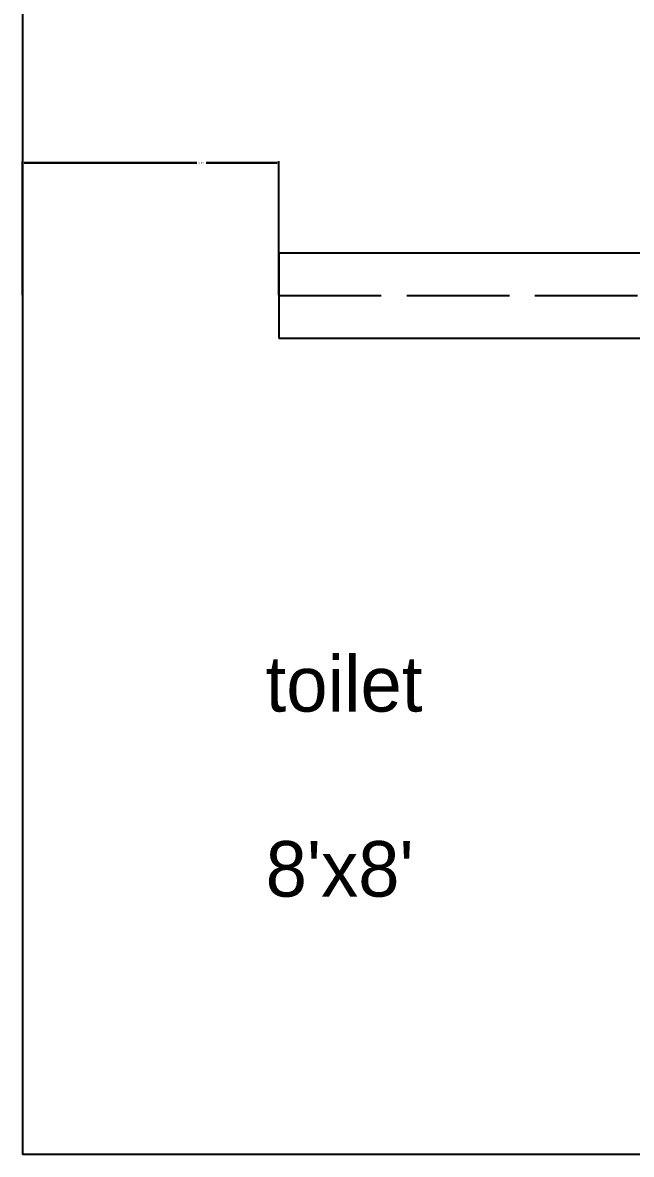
# Model space of a CAD drawing. Header units: inches. Extents: x -1401 to 4392, y -1632 to 1009.
# Drawn here: x 436.9 to 508.2, y 316.3 to 448.8 of the extents above; entities that cross this region are included whole.
import ezdxf

# ---------------------------------------------------------------- set-up
doc = ezdxf.new("R2010")
doc.units = ezdxf.units.IN
doc.header["$MEASUREMENT"] = 0
doc.linetypes.add('ACAD_ISO02W100', pattern=[15, 12, -3])
doc.dimstyles.get("Standard").update_dxf_attribs({"dimtxt": 0.18, "dimasz": 0.18, "dimexe": 0.18, "dimexo": 0.0625, "dimgap": 0.09, "dimtad": 0, "dimtih": 1, "dimtoh": 1, "dimdec": 1, "dimzin": 0, "dimdsep": 46, "dimlunit": 3, "dimtxsty": 'Standard', "dimcen": 0.09, "dimadec": 0, "dimazin": 0, "dimtfac": 1, "dimtdec": 1, "dimtofl": 0, "dimtmove": 0, "dimatfit": 3, "dimfxl": 1, "dimtolj": 1, "dimtzin": 0, "dimlwd": 30, "dimarcsym": 0})

# ---------------------------------------------------------------- blocks, each defined once
blk = doc.blocks.new('*D60')
at = {"color": 0, "lineweight": -2}
for p, q in [((436.91, 416.93), (436.91, 432.6)), ((466.91, 416.93), (466.91, 432.6))]:
    blk.add_line(p, q, dxfattribs=at)
at = {"color": 0, "lineweight": 30}
for p, q in [((437.09, 432.42), (457.33, 432.42)), ((466.73, 432.42), (458.41, 432.42))]:
    blk.add_line(p, q, dxfattribs=at)
at = {"color": 0}
for points in [[(437.09, 432.45), (437.09, 432.39), (436.91, 432.42)], [(466.73, 432.45), (466.73, 432.39), (466.91, 432.42)]]:
    blk.add_solid(points, dxfattribs=at)
at = {"layer": 'Defpoints', "color": 0}
for p in [(436.91, 432.42), (436.91, 416.87), (466.91, 416.87)]:
    blk.add_point(p, dxfattribs=at)
at = {"color": 0, "insert": (457.87, 432.42), "char_height": 0.18, "attachment_point": 5}
blk.add_mtext('\\A1;2\'-6.0"', dxfattribs=at)

msp = doc.modelspace()

# ---------------------------------------------------------------- linework, layer by layer
for p, q in [((436.91, 470.28), (436.91, 316.28)), ((466.91, 421.87), (532.91, 421.87)), ((466.91, 421.87), (532.91, 421.87)), ((466.91, 421.87), (466.91, 411.87)), ((466.91, 411.87), (532.91, 411.87)), ((532.91, 316.28), (436.91, 316.28))]:
    msp.add_line(p, q)
at = {"linetype": 'ACAD_ISO02W100'}
msp.add_line((466.91, 416.87), (537.91, 416.87), dxfattribs=at)

# ---------------------------------------------------------------- texts
at = {"insert": (465.37, 374.64), "char_height": 6.5, "width": 95.6248, "attachment_point": 1}
msp.add_mtext("toilet\\P\\P8'x8'", dxfattribs=at)

# ---------------------------------------------------------------- dimensions: what is measured, and where the dimension line sits
dim = msp.add_linear_dim(base=(436.91, 432.42), p1=(466.91, 416.87), p2=(436.91, 416.87), dimstyle='Standard')
dim.commit()
dim.dimension.update_dxf_attribs({"geometry": '*D60', "text_midpoint": (457.87, 432.42), "dimtype": 160})

doc.saveas('drawing.dxf')
